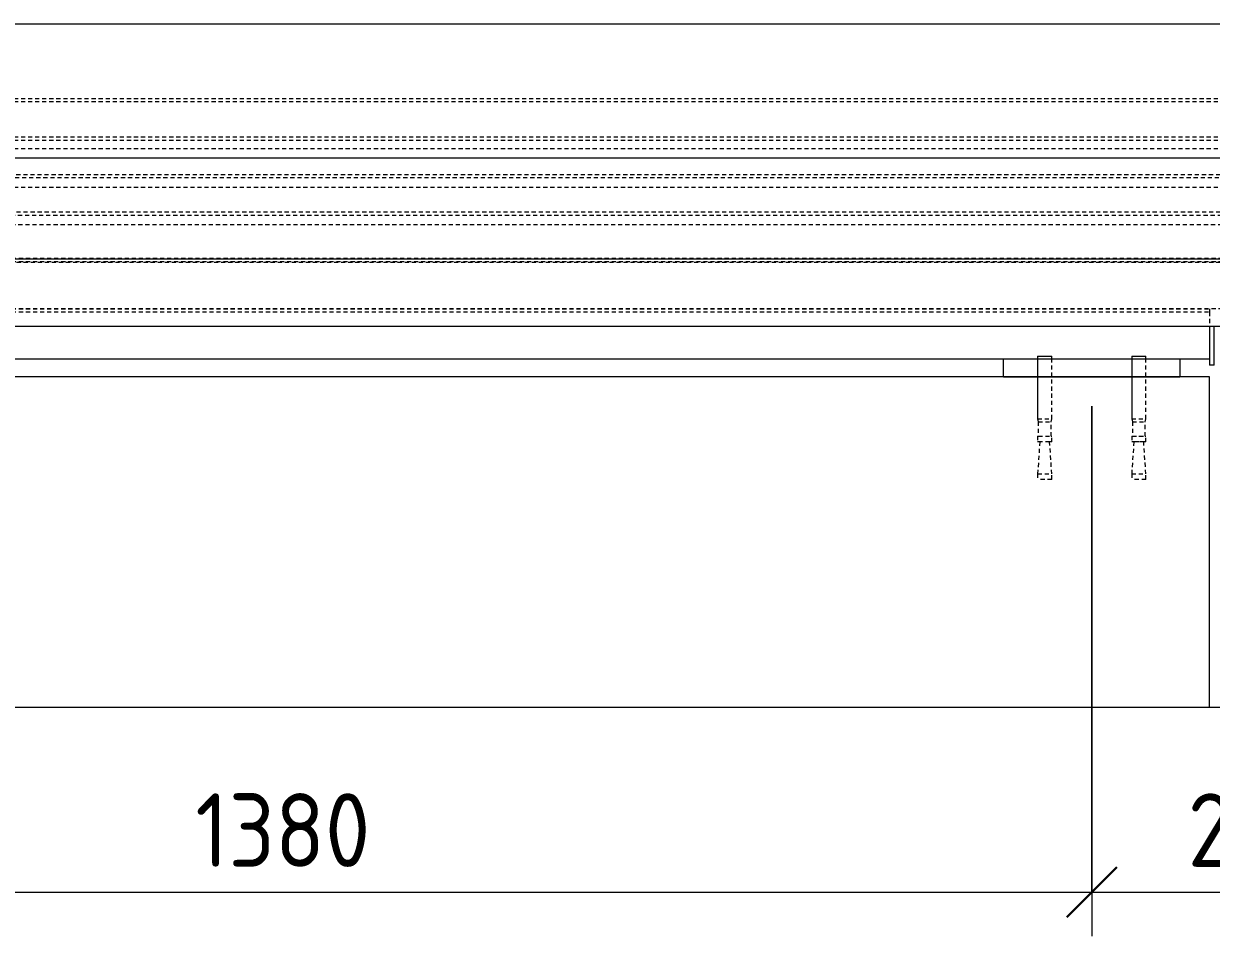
# Model space of a CAD drawing. Header units: millimetres. Extents: x 18265 to 85480, y -42500 to 14888.
# Drawn here: x 28612 to 29622, y -176 to 600 of the extents above; entities that cross this region are included whole.
import ezdxf

# ---------------------------------------------------------------- set-up
doc = ezdxf.new("R2010")
doc.units = ezdxf.units.MM
doc.linetypes.add('01 Штриховая _4 мм_', pattern=[6, 3.5, -2.5])
for name, color, linetype, lineweight in [('AA_Dim', 7, 'Continuous', 9), ('AA_Dim-25', 7, 'Continuous', 9), ('AA_Oformlenie', 7, 'Continuous', 9), ('AA_Visotnaya otmetka', 7, 'Continuous', 9), ('AF_Balki', 7, 'Continuous', 20), ('AF_Pokritie', 7, 'Continuous', 9), ('AF_Stena_Гидроизоляция', 253, 'Continuous', 20), ('AF_Stena_Опалубка', 253, 'Continuous', 20), ('KR_Detal', 7, 'Continuous', 20)]:
    doc.layers.add(name, color=color, linetype=linetype, lineweight=lineweight)
doc.styles.add('ISOCPEUR_7', font='isocpeur.TTF', dxfattribs={"width": 0.9, "height": 62.5})
doc.dimstyles.new('05_Округл_5мм__прозр__1', dxfattribs={"dimscale": 304.8, "dimtxt": 62.672186, "dimasz": 0.139436, "dimexe": 0.123031, "dimexo": 0.082021, "dimgap": 0.008202, "dimtad": 1, "dimdec": 0, "dimrnd": 5, "dimdsep": 46, "dimtxsty": 'ISOCPEUR_7', "dimblk1": 'OBLIQUE', "dimblk2": 'OBLIQUE', "dimsah": 1, "dimcen": 0.09, "dimdle": 0.123031, "dimazin": 0, "dimtfac": 1, "dimtdec": 4, "dimtix": 1, "dimtmove": 0, "dimatfit": 3, "dimfxl": 1, "dimtvp": 1, "dimtolj": 1, "dimtzin": 0, "dimlwd": 18, "dimlwe": 18, "dimarcsym": 2})

# ---------------------------------------------------------------- blocks, each defined once
blk = doc.blocks.new('354_Прокат Лист _НесКаркас_РабПлоск_ - 354_Прокат Лист _НесКаркас_РабПлоск_-4000525-КР_РЗ_Км_1')
at = {"layer": 'AF_Balki'}
for p, q in [((5895, 300), (5895, 315)), ((6045, 315), (5895, 315)), ((6045, 315), (6045, 300)), ((5895, 300), (6045, 300))]:
    blk.add_line(p, q, dxfattribs=at)
blk = doc.blocks.new('354_Прокат Лист _НесКаркас_РабПлоск_ - 354_Прокат Лист _НесКаркас_РабПлоск_-V17-КР_РЗ_Км_1')
at = {"layer": 'AF_Balki'}
for p, q in [((4405.9, 343), (4405.9, 309.8)), ((4409.9, 309.8), (4409.9, 343)), ((4409.9, 309.8), (4405.9, 309.8))]:
    blk.add_line(p, q, dxfattribs=at)
blk = doc.blocks.new('253_Профиль гнутый сварной квадратный _НесКаркас_Балка_ - Балка_40х4-3872969-КР_РЗ_Км_1')
at = {"layer": 'AF_Balki', "linetype": '01 Штриховая _4 мм_'}
for p, q in [((4231.7, 533.9), (4231.7, 536.6)), ((4231.7, 536.6), (6090, 536.6)), ((4231.7, 494), (4231.7, 533.9)), ((4231.7, 533.9), (6090, 533.9)), ((6237.5, 533.9), (6240, 533.9)), ((6240, 534.6), (6240, 533.9)), ((6240, 533.9), (6240, 522.7)), ((6240, 502.7), (6240, 494)), ((4231.7, 494), (6240, 494))]:
    blk.add_line(p, q, dxfattribs=at)
at = {"layer": 'AF_Balki'}
for p, q in [((6090, 536.6), (6240, 536.6)), ((6240, 536.6), (6240, 534.6)), ((6090, 533.9), (6237.5, 533.9)), ((6240, 522.6), (6240, 502.7))]:
    blk.add_line(p, q, dxfattribs=at)
blk = doc.blocks.new('253_Профиль гнутый сварной квадратный _НесКаркас_Балка_ - Балка_40х4-3819504-КР_РЗ_Км_1')
at = {"layer": 'AF_Balki', "linetype": '01 Штриховая _4 мм_'}
for p, q in [((4409.9, 398), (4409.9, 400.7)), ((4409.9, 400.7), (6090, 400.7)), ((4409.9, 358.1), (4409.9, 398)), ((4409.9, 398), (6090, 398)), ((4409.9, 358.1), (6090, 358.1))]:
    blk.add_line(p, q, dxfattribs=at)
at = {"layer": 'AF_Balki'}
for p, q in [((6090, 400.7), (6240, 400.7)), ((6090, 398), (6240, 398)), ((6240, 400.7), (6240, 398)), ((6240, 398), (6240, 358.1)), ((6090, 358.1), (6240, 358.1))]:
    blk.add_line(p, q, dxfattribs=at)
blk = doc.blocks.new('253_Профиль гнутый сварной квадратный _НесКаркас_Балка_ - Балка_40х4-3820777-КР_РЗ_Км_1')
at = {"layer": 'AF_Balki', "linetype": '01 Штриховая _4 мм_'}
for p, q in [((4409.9, 355.1), (4409.9, 357.8)), ((4409.9, 357.8), (6070, 357.8)), ((4409.9, 343), (4409.9, 355.1)), ((4409.9, 355.1), (6070, 355.1)), ((6070, 357.8), (6070, 355.1)), ((6070, 355.1), (6070, 343)), ((4544, 315.2), (4556, 315.2)), ((4624, 315.2), (4635.9, 315.2)), ((5924, 315.2), (5936, 315.2)), ((6004, 315.2), (6015.9, 315.2))]:
    blk.add_line(p, q, dxfattribs=at)
at = {"layer": 'AF_Balki'}
for p, q in [((4409.9, 315.2), (4409.9, 343)), ((6070, 343), (6070, 315.2)), ((4409.9, 315.2), (4544, 315.2)), ((4556, 315.2), (4624, 315.2)), ((4636, 315.2), (5924, 315.2)), ((5936, 315.2), (6004, 315.2)), ((6016, 315.2), (6070, 315.2))]:
    blk.add_line(p, q, dxfattribs=at)
blk = doc.blocks.new('253_Профиль гнутый сварной квадратный _НесКаркас_Балка_ - Балка_40х4-3872970-КР_РЗ_Км_1')
at = {"layer": 'AF_Balki', "linetype": '01 Штриховая _4 мм_'}
for p, q in [((4231.7, 501.2), (4231.7, 503.8)), ((4231.7, 503.8), (6090, 503.8)), ((4231.7, 461.2), (4231.7, 501.2)), ((4231.7, 501.2), (6090, 501.2)), ((6237.5, 501.2), (6240, 501.2)), ((6240, 502.7), (6240, 501.2)), ((6240, 501.2), (6240, 490.8)), ((6240, 470.8), (6240, 461.2)), ((4231.7, 461.2), (6240, 461.2))]:
    blk.add_line(p, q, dxfattribs=at)
at = {"layer": 'AF_Balki'}
for p, q in [((6090, 503.8), (6240, 503.8)), ((6090, 501.2), (6237.5, 501.2)), ((6240, 503.8), (6240, 502.7)), ((6240, 490.7), (6240, 470.8))]:
    blk.add_line(p, q, dxfattribs=at)
blk = doc.blocks.new('253_Профиль гнутый сварной квадратный _НесКаркас_Балка_ - Балка_40х4-3872972-КР_РЗ_Км_1')
at = {"layer": 'AF_Balki', "linetype": '01 Штриховая _4 мм_'}
for p, q in [((4231.7, 437.4), (4231.7, 440.1)), ((4231.7, 440.1), (4258.4, 440.1)), ((4231.7, 397.5), (4231.7, 437.4)), ((4231.7, 437.4), (4257.4, 437.4)), ((4359.8, 440.1), (6090, 440.1)), ((4367.1, 437.4), (6090, 437.4)), ((6240, 431.4), (6240, 419.5)), ((4231.7, 397.5), (4242.6, 397.5)), ((4389.9, 397.5), (6240, 397.5))]:
    blk.add_line(p, q, dxfattribs=at)
at = {"layer": 'AF_Balki'}
for p, q in [((4257.5, 437.4), (4367, 437.4)), ((4258.5, 440.1), (4359.8, 440.1)), ((6090, 440.1), (6240, 440.1)), ((6090, 437.4), (6240, 437.4)), ((6240, 440.1), (6240, 437.4)), ((6240, 437.4), (6240, 431.5)), ((6240, 419.5), (6240, 397.5)), ((4242.6, 397.5), (4389.9, 397.5))]:
    blk.add_line(p, q, dxfattribs=at)
blk = doc.blocks.new('354_Анкер клиновой _СоедНесК_РабПлоск_ - M12x120_20-V45-КР_РЗ_Км_1')
at = {"layer": 'KR_Detal', "linetype": '01 Штриховая _4 мм_', "lineweight": 9}
for p, q in [((6004, 317.5), (6004, 264.1)), ((6004, 317.5), (6016, 317.5)), ((6016, 264.1), (6016, 317.5)), ((6004, 264.1), (6004.6, 261.7)), ((6004, 264.1), (6016, 264.1)), ((6015.4, 261.7), (6016, 264.1)), ((6004.6, 261.7), (6004.6, 249.5)), ((6004.6, 261.7), (6015.4, 261.7)), ((6015.4, 249.5), (6015.4, 261.7)), ((6004, 249.5), (6004, 244.7)), ((6004, 249.5), (6004.5, 249.5)), ((6005.8, 244.7), (6004, 217.5)), ((6005.8, 244.7), (6004, 244.7)), ((6004.6, 249.5), (6015.4, 249.5)), ((6014.2, 244.7), (6005.8, 244.7)), ((6016, 217.5), (6014.2, 244.7)), ((6016, 244.7), (6014.2, 244.7)), ((6015.5, 249.5), (6016, 249.5)), ((6016, 244.7), (6016, 249.5)), ((6004, 217.5), (6004, 212.7)), ((6004, 217.5), (6016, 217.5)), ((6016, 212.7), (6004, 212.7)), ((6016, 212.7), (6016, 217.5))]:
    blk.add_line(p, q, dxfattribs=at)
blk = doc.blocks.new('354_Анкер клиновой _СоедНесК_РабПлоск_ - M12x120_20-V46-КР_РЗ_Км_1')
at = {"layer": 'KR_Detal', "linetype": '01 Штриховая _4 мм_', "lineweight": 9}
for p, q in [((5924, 317.5), (5924, 264.1)), ((5924, 317.5), (5936, 317.5)), ((5936, 264.1), (5936, 317.5)), ((5924, 264.1), (5924.6, 261.7)), ((5924, 264.1), (5936, 264.1)), ((5935.4, 261.7), (5936, 264.1)), ((5924.6, 261.7), (5924.6, 249.5)), ((5924.6, 261.7), (5935.4, 261.7)), ((5935.4, 249.5), (5935.4, 261.7)), ((5924, 249.5), (5924, 244.7)), ((5924, 249.5), (5924.5, 249.5)), ((5925.8, 244.7), (5924, 217.5)), ((5925.8, 244.7), (5924, 244.7)), ((5924.6, 249.5), (5935.4, 249.5)), ((5934.2, 244.7), (5925.8, 244.7)), ((5936, 217.5), (5934.2, 244.7)), ((5936, 244.7), (5934.2, 244.7)), ((5935.5, 249.5), (5936, 249.5)), ((5936, 244.7), (5936, 249.5)), ((5924, 217.5), (5924, 212.7)), ((5924, 217.5), (5936, 217.5)), ((5936, 212.7), (5924, 212.7)), ((5936, 212.7), (5936, 217.5))]:
    blk.add_line(p, q, dxfattribs=at)
blk = doc.blocks.new('354_Анкер клиновой _СоедНесК_РабПлоск_ - M12x120_20-V47-КР_РЗ_Км_1')
at = {"layer": 'KR_Detal', "lineweight": 9}
for p, q in [((6004, 317.5), (6004, 315)), ((6004, 317.5), (6016, 317.5)), ((6016, 315), (6016, 317.5))]:
    blk.add_line(p, q, dxfattribs=at)
at = {"layer": 'KR_Detal', "linetype": '01 Штриховая _4 мм_', "lineweight": 9}
for p, q in [((6004, 315), (6004, 264.1)), ((6016, 264.1), (6016, 315)), ((6004, 264.1), (6004.6, 261.7)), ((6004, 264.1), (6016, 264.1)), ((6015.4, 261.7), (6016, 264.1)), ((6004.6, 261.7), (6004.6, 249.5)), ((6004.6, 261.7), (6015.4, 261.7)), ((6015.4, 249.5), (6015.4, 261.7)), ((6004, 249.5), (6004, 244.7)), ((6004, 249.5), (6016, 249.5)), ((6005.8, 244.7), (6004, 217.5)), ((6016, 244.7), (6004, 244.7)), ((6016, 217.5), (6014.2, 244.7)), ((6016, 244.7), (6016, 249.5)), ((6004, 217.5), (6004, 212.7)), ((6004, 217.5), (6016, 217.5)), ((6016, 212.7), (6004, 212.7)), ((6016, 212.7), (6016, 217.5))]:
    blk.add_line(p, q, dxfattribs=at)
blk = doc.blocks.new('354_Анкер клиновой _СоедНесК_РабПлоск_ - M12x120_20-V48-КР_РЗ_Км_1')
at = {"layer": 'KR_Detal', "lineweight": 9}
for p, q in [((5924, 317.5), (5924, 315)), ((5924, 317.5), (5936, 317.5)), ((5936, 315), (5936, 317.5))]:
    blk.add_line(p, q, dxfattribs=at)
at = {"layer": 'KR_Detal', "linetype": '01 Штриховая _4 мм_', "lineweight": 9}
for p, q in [((5924, 315), (5924, 264.1)), ((5936, 264.1), (5936, 315)), ((5924, 264.1), (5924.6, 261.7)), ((5924, 264.1), (5936, 264.1)), ((5935.4, 261.7), (5936, 264.1)), ((5924.6, 261.7), (5924.6, 249.5)), ((5924.6, 261.7), (5935.4, 261.7)), ((5935.4, 249.5), (5935.4, 261.7)), ((5924, 249.5), (5924, 244.7)), ((5924, 249.5), (5924.5, 249.5)), ((5925.8, 244.7), (5924, 217.5)), ((5925.8, 244.7), (5924, 244.7)), ((5924.6, 249.5), (5935.4, 249.5)), ((5934.2, 244.7), (5925.8, 244.7)), ((5936, 217.5), (5934.2, 244.7)), ((5936, 244.7), (5934.2, 244.7)), ((5935.5, 249.5), (5936, 249.5)), ((5936, 244.7), (5936, 249.5)), ((5924, 217.5), (5924, 212.7)), ((5924, 217.5), (5936, 217.5)), ((5936, 212.7), (5924, 212.7)), ((5936, 212.7), (5936, 217.5))]:
    blk.add_line(p, q, dxfattribs=at)
blk = doc.blocks.new('011_ЛинияОбрыва _ЭлУзла_Линия_ - Тип 1-3824194-КР_РЗ_Км_1')
at = {"layer": 'AA_Oformlenie'}
blk.add_line((6648.4, 18.9), (4269.9, 18.9), dxfattribs=at)
blk = doc.blocks.new('DIMBLOCK17-КР_РЗ_Км_1')
at = {"layer": 'AA_Dim-25', "lineweight": 18}
for p, q in [((28140.4, 275), (28140.4, -175.6)), ((28140.4, -138.1), (28140.4, 275)), ((29520.4, 275), (29520.4, -175.6)), ((29520.4, -138.1), (29520.4, 275)), ((28140.4, -138.1), (29520.4, -138.1))]:
    blk.add_line(p, q, dxfattribs=at)
at = {"layer": 'AA_Dim-25', "lineweight": 30}
for p, q in [((28140.4, -138.1), (28161.6, -116.8)), ((29520.4, -138.1), (29541.6, -116.8)), ((28140.4, -138.1), (28119.1, -159.3)), ((29520.4, -138.1), (29499.1, -159.3))]:
    blk.add_line(p, q, dxfattribs=at)
at = {"layer": 'AA_Dim-25', "color": 0, "lineweight": 18, "insert": (28758.3, -54.1), "char_height": 62.5, "width": 173.117, "attachment_point": 1, "line_spacing_factor": 1.135194, "style": 'ISOCPEUR_7'}
blk.add_mtext('1380', dxfattribs=at)
blk = doc.blocks.new('_Oblique')
at = {"color": 0, "linetype": 'ByBlock', "lineweight": -2}
blk.add_line((-0.5, -0.5), (0.5, 0.5), dxfattribs=at)
blk = doc.blocks.new('DIMBLOCK18-КР_РЗ_Км_1')
at = {"layer": 'AA_Dim-25', "lineweight": 18}
for p, q in [((29520.4, 275), (29520.4, -175.6)), ((29520.4, -138.1), (29520.4, 275)), ((29520.4, -138.1), (29837.9, -138.1)), ((29800.4, -133), (29800.4, -175.6)), ((29800.4, -138.1), (29800.4, -133))]:
    blk.add_line(p, q, dxfattribs=at)
at = {"layer": 'AA_Dim-25', "lineweight": 30}
for p, q in [((29520.4, -138.1), (29541.6, -116.8)), ((29800.4, -138.1), (29821.6, -116.8)), ((29520.4, -138.1), (29499.1, -159.3)), ((29800.4, -138.1), (29779.1, -159.3))]:
    blk.add_line(p, q, dxfattribs=at)
at = {"layer": 'AA_Dim-25', "color": 0, "lineweight": 18, "insert": (29601.9, -54.1), "char_height": 62.5, "width": 140.48, "attachment_point": 1, "line_spacing_factor": 1.135194, "style": 'ISOCPEUR_7'}
blk.add_mtext('280', dxfattribs=at)

msp = doc.modelspace()

# ---------------------------------------------------------------- linework, layer by layer
at = {"layer": 'AA_Visotnaya otmetka'}
msp.add_line((29614.7904, 600), (30075.8781, 600), dxfattribs=at)
at = {"layer": 'AF_Balki', "linetype": '01 Штриховая _4 мм_'}
for p, q in [((27801.0331, 469.2718), (29640.3367, 469.2718)), ((27802.0614, 471.9506), (29640.3367, 471.9506)), ((27785.766, 429.3616), (29790.3863, 429.3616))]:
    msp.add_line(p, q, dxfattribs=at)
at = {"layer": 'AF_Pokritie', "lineweight": 20}
for p, q in [((27940.3863, 600), (29640.3863, 600)), ((29640.3863, 485.9), (27940.2664, 485.9)), ((29640.3863, 400), (27940.2664, 400)), ((27940.2664, 343), (29640.3863, 343))]:
    msp.add_line(p, q, dxfattribs=at)
at = {"layer": 'AF_Stena_Гидроизоляция'}
for p, q in [((29620.3863, 300), (28240.3863, 300)), ((29620.3863, 18.9493), (29620.3863, 300))]:
    msp.add_line(p, q, dxfattribs=at)
at = {"layer": 'AF_Stena_Опалубка'}
for p, q in [((29620.3863, 300), (28240.3863, 300)), ((29620.3863, 18.9493), (29620.3863, 300))]:
    msp.add_line(p, q, dxfattribs=at)

# ---------------------------------------------------------------- block references
at = {"layer": 'AA_Oformlenie'}
msp.add_blockref('011_ЛинияОбрыва _ЭлУзла_Линия_ - Тип 1-3824194-КР_РЗ_Км_1', (23550.3863, 0), dxfattribs=at)
at = {"layer": 'AF_Balki', "linetype": '01 Штриховая _4 мм_'}
for name in ['253_Профиль гнутый сварной квадратный _НесКаркас_Балка_ - Балка_40х4-3872969-КР_РЗ_Км_1', '253_Профиль гнутый сварной квадратный _НесКаркас_Балка_ - Балка_40х4-3872970-КР_РЗ_Км_1', '253_Профиль гнутый сварной квадратный _НесКаркас_Балка_ - Балка_40х4-3872972-КР_РЗ_Км_1', '253_Профиль гнутый сварной квадратный _НесКаркас_Балка_ - Балка_40х4-3819504-КР_РЗ_Км_1', '253_Профиль гнутый сварной квадратный _НесКаркас_Балка_ - Балка_40х4-3820777-КР_РЗ_Км_1']:
    msp.add_blockref(name, (23550.3863, 0), dxfattribs=at)
at = {"layer": 'AF_Balki'}
for name, p in [('354_Прокат Лист _НесКаркас_РабПлоск_ - 354_Прокат Лист _НесКаркас_РабПлоск_-V17-КР_РЗ_Км_1', (25214.5063, 0)), ('354_Прокат Лист _НесКаркас_РабПлоск_ - 354_Прокат Лист _НесКаркас_РабПлоск_-4000525-КР_РЗ_Км_1', (23550.3863, 0))]:
    msp.add_blockref(name, p, dxfattribs=at)
at = {"layer": 'KR_Detal', "linetype": '01 Штриховая _4 мм_', "lineweight": 9}
for name in ['354_Анкер клиновой _СоедНесК_РабПлоск_ - M12x120_20-V46-КР_РЗ_Км_1', '354_Анкер клиновой _СоедНесК_РабПлоск_ - M12x120_20-V48-КР_РЗ_Км_1', '354_Анкер клиновой _СоедНесК_РабПлоск_ - M12x120_20-V45-КР_РЗ_Км_1', '354_Анкер клиновой _СоедНесК_РабПлоск_ - M12x120_20-V47-КР_РЗ_Км_1']:
    msp.add_blockref(name, (23550.3863, 0), dxfattribs=at)

# ---------------------------------------------------------------- dimensions: what is measured, and where the dimension line sits
at = {"layer": 'AA_Dim', "lineweight": 18}
for base, p1, p2, override, picture, middle in [((29520.3863, -138.0588), (28140.3863, 300), (29520.3863, 300), {"dimpost": '<>', "dimfxl": 1380}, 'DIMBLOCK17-КР_РЗ_Км_1', (28830.3863, -104.3088)), ((29800.3863, -138.0588), (29520.3863, 300), (29800.3863, -108.0067), {"dimpost": '<>', "dimfxl": 494.842888}, 'DIMBLOCK18-КР_РЗ_Км_1', (29660.3863, -104.3088))]:
    dim = msp.add_linear_dim(base=base, p1=p1, p2=p2, dimstyle='05_Округл_5мм__прозр__1', override=override, dxfattribs=at)
    dim.commit()
    dim.dimension.update_dxf_attribs({"geometry": picture, "text_midpoint": middle})

doc.saveas('drawing.dxf')
